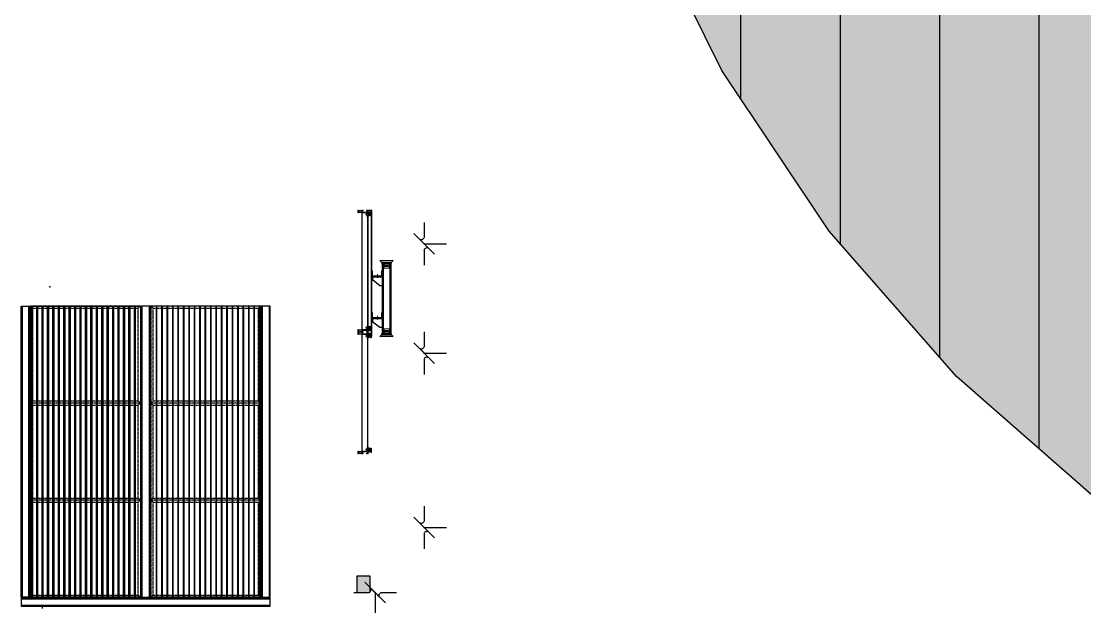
# Model space of a CAD drawing. Header units: millimetres. Extents: x -4391136 to -1798569, y -886572 to -291056.
# Drawn here: x -2214847 to -2202110, y -372197 to -365179 of the extents above; entities that cross this region are included whole.
import ezdxf

# ---------------------------------------------------------------- set-up
doc = ezdxf.new("R2010")
doc.units = ezdxf.units.MM
doc.set_wipeout_variables(frame=1)
for name, pattern in [('CENTER', [50.8, 31.75, -6.35, 6.35, -6.35]), ('TA_HL_001.00000', [6.5, 3.55, -2.95]), ('XKITLINE00', [0])]:
    doc.linetypes.add(name, pattern=pattern)
for name, color, linetype, plot in [('000 - 0_SYM_DWG_BREAKER_DEF_SUB', 7, 'Continuous', False), ('000 - STRUCTURE_STEEL_FRAMING_DEF_SUB', 7, 'Continuous', False), ('010 - ASPG_ACCESSORIES_DEF_SUB', 7, 'Continuous', False)]:
    doc.layers.add(name, color=color, linetype=linetype, plot=plot)
for name, color, linetype in [('000 - 0_SYM_DWG_BREAKER_MAIN_COLOR_1', 7, 'Continuous'), ('000 - 0_SYM_DWG_BREAKER_WIPEOUT_', 7, 'Continuous'), ('000 - CONCRETE_COL_CUT_COLOR_1', 7, 'Continuous'), ('000 - CONCRETE_COL_HATCH_', 7, 'Continuous'), ('000 - CONCRETE_COL_WIPEOUT_', 7, 'Continuous'), ('000 - CONCRETE_PLENUM-WALL_MAIN_COLOR_4', 7, 'Continuous'), ('000 - CONCRETE_PRECAST_CUT_COLOR_4', 7, 'Continuous'), ('000 - CONCRETE_PRECAST_HATCH_', 7, 'Continuous'), ('000 - STRUCTURE_STEEL_ACCESORIES_MAIN_COLOR_1', 7, 'Continuous'), ('000 - STRUCTURE_STEEL_FASTERN_MAIN_COLOR_2', 7, 'Continuous'), ('000 - STRUCTURE_STEEL_FRAMING_CUT_COLOR_4', 7, 'Continuous'), ('000 - STRUCTURE_STEEL_FRAMING_HATCH_', 7, 'Continuous'), ('000 - STRUCTURE_STEEL_FRAMING_MAIN_COLOR_1', 7, 'Continuous'), ('000 - STRUCTURE_STEEL_FRAMING_MAIN_COLOR_2', 7, 'Continuous'), ('000 - STRUCTURE_STEEL_FRAMING_SUB_COLOR_2', 7, 'Continuous'), ('000 - STRUCTURE_STEEL_FRAMING_WIPEOUT_', 7, 'Continuous'), ('010 - ASPG_ACCESSORIES_MAIN_COLOR_1', 7, 'Continuous'), ('010 - ASPG_ACCESSORIES_MAIN_COLOR_2', 7, 'Continuous'), ('010 - ASPG_ACCESSORIES_SUB_COLOR_3', 7, 'Continuous'), ('010 - ASPG_EXTR_MAIN_COLOR_2', 7, 'Continuous'), ('010 - ASPG_EXTR_WIPEOUT_', 7, 'Continuous'), ('010 - ASPG_FASTERN_MAIN_COLOR_1', 7, 'Continuous'), ('010 - ASPG_FASTERN_SUB_COLOR_2', 7, 'Continuous'), ('010 - ASPG_FASTERN_WIPEOUT_', 7, 'Continuous'), ('010 - ASPG_FRAMING_CUT_COLOR_4', 7, 'Continuous'), ('010 - ASPG_FRAMING_HATCH_', 7, 'Continuous'), ('010 - ASPG_FRAMING_MAIN_COLOR_1', 7, 'Continuous'), ('010 - ASPG_FRAMING_MAIN_COLOR_2', 7, 'Continuous'), ('010 - ASPG_FRAMING_SUB_COLOR_2', 7, 'Continuous'), ('010 - ASPG_FRAMING_WIPEOUT_', 7, 'Continuous'), ('Center Line', 7, 'CENTER'), ('HATCH', 7, 'Continuous')]:
    doc.layers.add(name, color=color, linetype=linetype)
doc.layers.add('Part', color=7, linetype='Continuous', lineweight=0)
doc.layers.add('SCREW', color=7, linetype='Continuous', lineweight=5)
pattern_1 = [(45, (2715.48714, 3084.9077), (-0.265165043, 0.265165043), []), (45, (2715.6639, 3084.9077), (-0.265165043, 0.265165043), [])]

# ---------------------------------------------------------------- blocks, each defined once
blk = doc.blocks.new('*A2430')
at = {"layer": 'Part', "color": 7, "linetype": 'XKITLINE00', "lineweight": 0}
for p, q in [((560.731873, 232.946249), (560.571873, 232.946249)), ((560.571873, 232.946249), (560.571873, 231.646249)), ((560.731873, 231.766249), (560.731873, 232.946249)), ((563.071873, 232.946249), (562.911873, 232.946249)), ((562.911873, 232.946249), (562.911873, 231.766249)), ((563.071873, 231.646249), (563.071873, 232.946249)), ((560.571873, 231.646249), (563.071873, 231.646249)), ((562.911873, 231.766249), (560.731873, 231.766249))]:
    blk.add_line(p, q, dxfattribs=at)
blk = doc.blocks.new('*A2431')
at = {"layer": 'Part', "color": 7, "linetype": 'XKITLINE00', "lineweight": 0}
for p, q in [((560.671873, 231.526249), (560.671873, 231.646249)), ((563.071873, 231.526249), (560.671873, 231.526249)), ((563.071873, 231.646249), (563.071873, 231.526249))]:
    blk.add_line(p, q, dxfattribs=at)
blk = doc.blocks.new('*U2432')
at = {"color": 7}
blk.add_wipeout([(-120, 100), (-120, 106), (-125, 106), (-125, 171), (-117, 171), (-117, 112), (-8, 112), (-8, 171), (0, 171), (0, 106), (0, 100), (0, 0), (-30, 0), (-120, 70)], dxfattribs=at)
at = {"layer": '000 - STRUCTURE_STEEL_FRAMING_HATCH_'}
h = blk.add_hatch(dxfattribs=at)
h.set_pattern_fill('ANSI32', scale=0.5)
h.paths.add_polyline_path([(-125, 171), (-125, 106), (0, 106), (0, 171), (-8, 171), (-8, 112), (-117, 112), (-117, 171)])
h = blk.add_hatch(dxfattribs=at)
h.set_pattern_fill('ANSI32', style=0)
h.set_pattern_definition(pattern_1)
h.paths.add_polyline_path([(-38, 106), (-38, 100), (-82, 100), (-82, 106)], flags=17)
h = blk.add_hatch(dxfattribs=at)
h.set_pattern_fill('ANSI32', style=0)
h.set_pattern_definition(pattern_1)
h.paths.add_polyline_path([(-53, 112), (-53, 106), (-67, 106), (-67, 112)], flags=17)
at = {"layer": '000 - STRUCTURE_STEEL_FRAMING_CUT_COLOR_4', "color": 7}
blk.add_lwpolyline([(-125, 171), (-125, 106), (0, 106), (0, 171), (-8, 171), (-8, 112), (-117, 112), (-117, 171), (-125, 171)], dxfattribs=at)
at = {"layer": '000 - STRUCTURE_STEEL_FRAMING_DEF_SUB', "color": 7, "linetype": 'XKITLINE00', "lineweight": 0}
blk.add_line((-60, 92), (-60, 135), dxfattribs=at)
blk.add_line((-60, 92), (-60, 135), dxfattribs=at)
at = {"layer": '000 - STRUCTURE_STEEL_FRAMING_HATCH_', "color": 7, "linetype": 'XKITLINE00', "lineweight": 0}
for p, q in [((-82, 100), (-82, 106)), ((-82, 100), (-82, 106)), ((-67, 106), (-67, 112)), ((-67, 106), (-67, 112)), ((-53, 106), (-53, 112)), ((-53, 106), (-53, 112)), ((-38, 100), (-38, 106)), ((-38, 100), (-38, 106))]:
    blk.add_line(p, q, dxfattribs=at)
at = {"layer": '000 - STRUCTURE_STEEL_FRAMING_MAIN_COLOR_2', "color": 7}
blk.add_lwpolyline([(-120, 106), (0, 106), (0, 100), (-120, 100)], close=True, dxfattribs=at)
blk.add_lwpolyline([(-120, 100), (-120, 70), (-30, 0), (0, 0), (0, 100), (-120, 100)], dxfattribs=at)
at = {"color": 7, "lineweight": 0, "xscale": 50, "yscale": 50, "zscale": 50}
blk.add_blockref('*A2430', (-28154, -11476), dxfattribs=at)
at = {"layer": '000 - STRUCTURE_STEEL_FRAMING_MAIN_COLOR_2', "color": 7, "xscale": 50, "yscale": 50, "zscale": 50}
blk.add_blockref('*A2431', (-28154, -11476), dxfattribs=at)
blk = doc.blocks.new('*U2434')
at = {"color": 7}
blk.add_wipeout([(60, 20), (60, 30), (-60, 30), (-60, 20), (-80, 0), (80, 0)], dxfattribs=at)
for points in [[(-225, 0), (-175, 0), (-175, 1510), (-225, 1510)], [(60, 890), (60, 880), (-60, 880), (-60, 890), (-80, 910), (80, 910)]]:
    blk.add_wipeout(points, dxfattribs=at).dxf.layer = '000 - STRUCTURE_STEEL_FRAMING_WIPEOUT_'
blk.add_wipeout([(60, 890), (60, 880), (-60, 880), (-60, 890), (-80, 910), (80, 910)], dxfattribs=at)
at = {"layer": '000 - STRUCTURE_STEEL_FASTERN_MAIN_COLOR_2', "color": 7, "lineweight": 0}
blk.add_lwpolyline([(60, 890), (60, 880), (-60, 880), (-60, 890), (-80, 910), (80, 910)], close=True, dxfattribs=at)
at = {"color": 7}
blk.add_wipeout([(-50, 40), (50, 40), (50, 870), (-50, 870)], dxfattribs=at)
at = {"layer": '000 - STRUCTURE_STEEL_ACCESORIES_MAIN_COLOR_1', "color": 7, "lineweight": 0}
for p, q in [((30, 875), (-30, 875)), ((30, 880), (30, 820)), ((30, 90), (-30, 90)), ((-30, 90), (-30, 30)), ((30, 35), (-30, 35)), ((30, 30), (30, 90))]:
    blk.add_line(p, q, dxfattribs=at)
blk.add_lwpolyline([(-15, 71), (-12, 72), (13, 72), (15, 71), (17, 70), (19, 68), (20, 65), (19, 62), (17, 60), (15, 59), (13, 58), (-12, 58), (-15, 59), (-17, 60), (-19, 62), (-19, 65), (-19, 68), (-17, 70), (-15, 71)], close=True, dxfattribs=at)
at = {"layer": '000 - STRUCTURE_STEEL_FASTERN_MAIN_COLOR_2', "color": 7}
for p, q in [((-60, 890), (60, 890)), ((-60, 20), (60, 20))]:
    blk.add_line(p, q, dxfattribs=at)
at = {"layer": '000 - STRUCTURE_STEEL_FASTERN_MAIN_COLOR_2', "color": 7, "lineweight": 0}
blk.add_lwpolyline([(60, 20), (60, 30), (-60, 30), (-60, 20), (-80, 0), (80, 0)], close=True, dxfattribs=at)
at = {"layer": '000 - STRUCTURE_STEEL_FRAMING_MAIN_COLOR_1', "color": 7}
for points in [[(-50, 870), (-42, 870), (-42, 40), (-50, 40)], [(42, 870), (50, 870), (50, 40), (42, 40)]]:
    blk.add_lwpolyline(points, close=True, dxfattribs=at)
at = {"layer": '000 - STRUCTURE_STEEL_FRAMING_SUB_COLOR_2', "color": 7}
blk.add_lwpolyline([(-42, 870), (42, 870), (42, 40), (-42, 40)], close=True, dxfattribs=at)
at = {"color": 7}
for p in [(-50, 611), (-50, 111)]:
    blk.add_blockref('*U2432', p, dxfattribs=at)
at = {"layer": '000 - STRUCTURE_STEEL_FRAMING_MAIN_COLOR_1', "color": 7}
for points in [[(-225, 0), (-180, 0), (-180, 1510), (-225, 1510)], [(-180, 0), (-175, 0), (-175, 1510), (-180, 1510)]]:
    blk.add_lwpolyline(points, close=True, dxfattribs=at)
at = {"color": 7}
blk.add_blockref('*U2432', (-50, 611), dxfattribs=at)
blk.add_blockref('*U2432', (-50, 611), dxfattribs=at)
at = {"layer": '000 - STRUCTURE_STEEL_ACCESORIES_MAIN_COLOR_1', "color": 7, "lineweight": 0}
for p, q in [((-30, 820), (-30, 880)), ((30, 820), (-30, 820))]:
    blk.add_line(p, q, dxfattribs=at)
blk.add_lwpolyline([(-15, 839), (-12, 838), (13, 838), (15, 839), (17, 840), (19, 842), (20, 845), (19, 848), (17, 850), (15, 851), (13, 852), (-12, 852), (-15, 851), (-17, 850), (-19, 848), (-19, 845), (-19, 842), (-17, 840), (-15, 839)], close=True, dxfattribs=at)
blk = doc.blocks.new('000_ASPG_TYP_FILES_20260218-010703_FRAME_EXTR_HONLIZONTAL')
at = {"layer": '010 - ASPG_FRAMING_HATCH_'}
h = blk.add_hatch(dxfattribs=at)
h.set_pattern_fill('ANSI32', scale=0.1)
edge = h.paths.add_edge_path()
edge.add_line((75, 2), (25, 2))
edge.add_line((25, 2), (25, 67))
edge.add_arc((25, 67), 0.3, 0, 90)
edge.add_line((25, 67), (0, 67))
edge.add_arc((0, 67), 0.3, 90, 180)
edge.add_line((0, 67), (0, 58))
edge.add_arc((0, 58), 0.3, 180, 270)
edge.add_line((0, 57), (2, 57))
edge.add_arc((2, 58), 0.3, 270, 360)
edge.add_line((2, 58), (2, 65))
edge.add_arc((2, 65), 0.3, 90, 180, ccw=False)
edge.add_line((2, 65), (23, 65))
edge.add_arc((23, 65), 0.3, 0, 90, ccw=False)
edge.add_line((23, 65), (23, 49))
edge.add_line((23, 49), (24, 48))
edge.add_line((24, 48), (23, 48))
edge.add_line((23, 48), (23, 22))
edge.add_line((23, 22), (24, 22))
edge.add_line((24, 22), (23, 21))
edge.add_line((23, 21), (23, 2))
edge.add_arc((23, 2), 0.3, -90, 0, ccw=False)
edge.add_line((23, 2), (2, 2))
edge.add_arc((2, 2), 0.3, 180, 270, ccw=False)
edge.add_line((2, 2), (2, 10))
edge.add_arc((2, 10), 0.3, 0, 90)
edge.add_line((2, 10), (0, 10))
edge.add_arc((0, 10), 0.3, 90, 180)
edge.add_line((0, 10), (0, 0))
edge.add_arc((0, 0), 0.3, 180, 270)
edge.add_line((0, 0), (75, 0))
at = {"layer": '010 - ASPG_ACCESSORIES_DEF_SUB', "color": 7}
for p in [(0, 67), (0, 57), (0, 10), (0, 10), (0, 0), (25, 67), (25, 67), (75, 2), (75, 0)]:
    blk.add_point(p, dxfattribs=at)
at = {"layer": '010 - ASPG_FRAMING_CUT_COLOR_4', "color": 7}
blk.add_line((75, 0), (75, 2), dxfattribs=at)
blk.add_lwpolyline([(75, 2), (25, 2), (25, 67, 0.414214), (25, 67), (0, 67, 0.414214), (0, 67), (0, 58, 0.414214), (0, 57), (2, 57, 0.414214), (2, 58), (2, 65, -0.414214), (2, 65), (23, 65, -0.414214), (23, 65), (23, 49), (24, 48), (23, 48), (23, 22), (24, 22), (23, 21), (23, 2, -0.414214), (23, 2), (2, 2, -0.414214), (2, 2), (2, 10, 0.414214), (2, 10), (0, 10, 0.414214), (0, 10), (0, 0, 0.414214), (0, 0), (75, 0)], format="xyb", dxfattribs=at)
for centre, start, end in [((0, 58), 180, 270), ((0, 10), 90, 180), ((0, 0), 180, 270), ((2, 65), 90, 180), ((2, 58), 270, 0), ((2, 10), 0, 90), ((2, 2), 180, 270), ((23, 2), 270, 0), ((75, 2), 0, 90), ((75, 0), 270, 0)]:
    blk.add_arc(centre, 0.3, start, end, dxfattribs=at)
blk = doc.blocks.new('PZG35-9D5')
at = {"layer": 'Center Line', "color": 7}
blk.add_line((0, 4), (0, -11), dxfattribs=at)
at = {"layer": 'SCREW', "color": 7}
for p, q in [((-1, 0), (-1, -1)), ((1, 0), (1, -1)), ((-2, -1), (-1, -2)), ((-2, -1), (-1, -1)), ((-2, -1), (2, -1)), ((-2, -3), (2, -2)), ((-2, -3), (-1, -2)), ((-2, -3), (-1, -3)), ((-2, -4), (-1, -4)), ((-2, -4), (-1, -4)), ((-2, -4), (-1, -4)), ((-1, -1), (1, -1)), ((-1, -2), (1, -1)), ((-1, -2), (-1, -2)), ((-1, -2), (1, -2)), ((-1, -3), (-1, -4)), ((-1, -3), (1, -3)), ((-1, -4), (-1, -8)), ((-1, -4), (-1, -4)), ((-1, -4), (-1, -4)), ((0, -10), (-1, -8)), ((0, -10), (1, -8)), ((1, -1), (1, -2)), ((2, -1), (1, -1)), ((2, -1), (1, -1)), ((2, -2), (1, -2)), ((2, -2), (1, -3)), ((1, -3), (1, -3)), ((1, -3), (1, -3)), ((2, -4), (1, -3)), ((1, -4), (1, -4)), ((1, -4), (2, -4)), ((1, -4), (1, -4)), ((1, -5), (1, -4)), ((2, -5), (1, -4)), ((2, -4), (1, -4)), ((1, -5), (1, -8)), ((1, -5), (2, -5)), ((1, -5), (1, -5)), ((2, -5), (1, -5))]:
    blk.add_line(p, q, dxfattribs=at)
blk.add_lwpolyline([(0, -10), (1, -5), (1, -4, 0.417657), (0, -3, 0.108102), (-1, -4), (-1, -5)], format="xyb", dxfattribs=at)
blk = doc.blocks.new('*U3396')
at = {"layer": 'SCREW', "color": 7}
blk.add_lwpolyline([(3, 2, 0.09906), (1, 3), (1, 2), (-1, 2), (-1, 3, 0.09906), (-3, 2, 0.266588), (-4, 1), (-4, 0, 0.414214), (-3, 0), (3, 0, 0.414214), (3, 0), (3, 1, 0.266588)], format="xyb", close=True, dxfattribs=at)
blk.add_blockref('PZG35-9D5', (0, 0), dxfattribs=at)
blk = doc.blocks.new('000_ASPG_TYP_FILES_BK_FOR_ASPG_LOUVERS_SIDE_VIEW')
at = {"color": 7}
blk.add_point((0, 0), dxfattribs=at)
at = {"layer": '010 - ASPG_ACCESSORIES_MAIN_COLOR_1', "color": 7}
blk.add_line((3, -13), (3, 12), dxfattribs=at)
for points in [[(43, -13), (1, -13), (1, 12), (43, 12)], [(53, 12), (43, 12), (43, -13), (53, -13)]]:
    blk.add_lwpolyline(points, close=True, dxfattribs=at)
at = {"layer": '010 - ASPG_ACCESSORIES_SUB_COLOR_3', "color": 7}
for p, q in [((43, -13), (43, 12)), ((44, -13), (44, 12)), ((44, -13), (44, 12)), ((45, -13), (45, 12)), ((46, -13), (46, 12)), ((47, -13), (47, 12)), ((48, -13), (48, 12)), ((49, -13), (49, 12)), ((51, -13), (51, 12)), ((51, -13), (51, 12)), ((52, -13), (52, 12)), ((52, -13), (52, 12))]:
    blk.add_line(p, q, dxfattribs=at)
at = {"layer": 'SCREW', "color": 7, "rotation": 270}
blk.add_blockref('*U3396', (3, 0), dxfattribs=at)
blk = doc.blocks.new('A$C57452C2B')
at = {"layer": '010 - ASPG_FASTERN_MAIN_COLOR_1', "color": 7}
for p, q in [((0.003, 0.001), (0.003, 0.004)), ((0.007, 0.031), (0.004, 0.021)), ((0.01, 0), (0.004, 0)), ((0.005, 0.001), (0.005, 0.004)), ((0.009, 0.001), (0.009, 0.004)), ((0.011, 0.001), (0.011, 0.004))]:
    blk.add_line(p, q, dxfattribs=at)
for points in [[(0.014, 0.005), (0.014, 0.006), (0, 0.006), (0, 0.005), (0.003, 0.004), (0.011, 0.004)], [(0.004, 0.021), (0.004, 0.028), (0.007, 0.031), (0.009, 0.028), (0.009, 0.021)]]:
    blk.add_lwpolyline(points, close=True, dxfattribs=at)
for centre, radius, start, end in [((0.004, 0.001), 0.00125, 216.8699, 323.1301), ((0.007, 0.004), 0.00425, 241.9275, 298.0725), ((0.01, 0.001), 0.00125, 216.8699, 323.1301)]:
    blk.add_arc(centre, radius, start, end, dxfattribs=at)
at = {"layer": '010 - ASPG_FASTERN_SUB_COLOR_2', "color": 7}
for p in [(0.009, 0.021), (0.004, 0.021)]:
    blk.add_line(p, (0.004, 0.02), dxfattribs=at)
for points in [[(0.004, 0.017, 0.666667), (0.004, 0.018), (0.009, 0.02, 0.666667), (0.009, 0.018)], [(0.004, 0.015, 0.666667), (0.004, 0.017), (0.009, 0.018, 0.666667), (0.009, 0.017)], [(0.004, 0.014, 0.666667), (0.004, 0.015), (0.009, 0.017, 0.666667), (0.009, 0.015)], [(0.004, 0.012, 0.666667), (0.004, 0.014), (0.009, 0.015, 0.666667), (0.009, 0.014)], [(0.004, 0.011, 0.666667), (0.004, 0.012), (0.009, 0.014, 0.666667), (0.009, 0.012)], [(0.004, 0.009, 0.666667), (0.004, 0.011), (0.009, 0.012, 0.666667), (0.009, 0.011)], [(0.004, 0.008, 0.666667), (0.004, 0.009), (0.009, 0.011, 0.666667), (0.009, 0.009)], [(0.004, 0.006, 0.666667), (0.004, 0.008), (0.009, 0.009, 0.666667), (0.009, 0.008)], [(0.005, 0.006, 0.091189), (0.004, 0.006), (0.009, 0.008, 0.666667), (0.009, 0.006)]]:
    blk.add_lwpolyline(points, format="xyb", dxfattribs=at)
for centre, start, end in [((0.004, 0.019), 292.6199, 67.3801), ((0.01, 0.02), 112.6199, 247.3801)]:
    blk.add_arc(centre, 0.000812, start, end, dxfattribs=at)
blk = doc.blocks.new('A$C6d2a724f')
at = {"color": 7}
blk.add_wipeout([(-4, 6), (4, 6), (7, 0), (4, -6), (-4, -6), (-7, 0)], dxfattribs=at).dxf.layer = '010 - ASPG_FASTERN_MAIN_COLOR_1'
at = {"layer": '010 - ASPG_FASTERN_MAIN_COLOR_1', "color": 7}
blk.add_lwpolyline([(-4, 6), (4, 6), (7, 0), (4, -6), (-4, -6), (-7, 0)], close=True, dxfattribs=at)
at = {"layer": '010 - ASPG_FASTERN_SUB_COLOR_2', "color": 7}
for radius in [6.33, 3.96]:
    blk.add_circle((0, 0), radius, dxfattribs=at)
blk = doc.blocks.new('A$Cb3d6a647')
at = {"color": 7}
blk.add_wipeout([(0, -50), (0, -50), (0, 0), (40, 0), (40, -40), (34, -40), (29, -35), (29, -25), (27, -22), (24, -20), (21, -22), (20, -25), (20, -50)], dxfattribs=at).dxf.layer = '010 - ASPG_FASTERN_WIPEOUT_'
at = {"layer": 'HATCH'}
h = blk.add_hatch(dxfattribs=at)
h.set_pattern_fill('DOTS', scale=0.5)
h.paths.add_polyline_path([(3, 0), (3, -8), (4, -8), (5, -11), (8, -11, -0.236068), (9, -12), (9, -19), (5, -19), (4, -22), (3, -22), (3, -28), (4, -28), (5, -31), (8, -31, -0.236068), (9, -32), (9, -39), (5, -39), (4, -42), (3, -42), (3, -50), (20, -50), (20, -25, -1), (29, -25), (29, -35), (34, -40), (40, -40), (40, 0)])
at = {"color": 7}
blk.add_point((40, -50), dxfattribs=at)
at = {"layer": '010 - ASPG_ACCESSORIES_MAIN_COLOR_1', "color": 7}
blk.add_lwpolyline([(0, 0), (3, 0), (3, -50), (0, -50)], close=True, dxfattribs=at)
at = {"layer": '010 - ASPG_ACCESSORIES_MAIN_COLOR_2', "color": 7}
blk.add_lwpolyline([(0, 0), (40, 0), (40, -40), (34, -40), (29, -35), (29, -25, 1), (20, -25), (20, -50), (0, -50)], format="xyb", close=True, dxfattribs=at)
at = {"color": 7, "extrusion": (0, 0, -1), "xscale": 1000, "yscale": 1000, "zscale": -1000, "rotation": 270}
for p in [(-9, -8), (-9, -28)]:
    blk.add_blockref('A$C57452C2B', p, dxfattribs=at)
at = {"color": 7}
blk.add_blockref('A$C6d2a724f', (24, -25), dxfattribs=at)
blk = doc.blocks.new('*U2439')
at = {"color": 7}
blk.add_wipeout([(1432, 2), (25, 2), (25, 67), (1432, 67)], dxfattribs=at).dxf.layer = '010 - ASPG_FRAMING_WIPEOUT_'
at = {"layer": '010 - ASPG_FRAMING_SUB_COLOR_2', "color": 7}
blk.add_lwpolyline([(1432, 2), (25, 2), (25, 67), (1432, 67)], close=True, dxfattribs=at)
at = {"color": 7, "rotation": 90}
for p in [(12, 67), (1444, 67)]:
    blk.add_blockref('000_ASPG_TYP_FILES_BK_FOR_ASPG_LOUVERS_SIDE_VIEW', p, dxfattribs=at)
at = {"color": 7}
blk.add_blockref('000_ASPG_TYP_FILES_20260218-010703_FRAME_EXTR_HONLIZONTAL', (0, 0), dxfattribs=at)
at = {"color": 7, "xscale": -1}
blk.add_blockref('000_ASPG_TYP_FILES_20260218-010703_FRAME_EXTR_HONLIZONTAL', (1457, 0), dxfattribs=at)
at = {"color": 7, "rotation": 270}
for p in [(65, 0), (1442, 0)]:
    blk.add_blockref('A$Cb3d6a647', p, dxfattribs=at)
blk = doc.blocks.new('*U2440')
at = {"color": 7}
blk.add_wipeout([(1432, 2), (25, 2), (25, 67), (1432, 67)], dxfattribs=at).dxf.layer = '010 - ASPG_FRAMING_WIPEOUT_'
at = {"layer": '010 - ASPG_FRAMING_SUB_COLOR_2', "color": 7}
blk.add_lwpolyline([(1432, 2), (25, 2), (25, 67), (1432, 67)], close=True, dxfattribs=at)
at = {"color": 7, "rotation": 90}
for p in [(12, 67), (1444, 67)]:
    blk.add_blockref('000_ASPG_TYP_FILES_BK_FOR_ASPG_LOUVERS_SIDE_VIEW', p, dxfattribs=at)
at = {"color": 7}
blk.add_blockref('000_ASPG_TYP_FILES_20260218-010703_FRAME_EXTR_HONLIZONTAL', (0, 0), dxfattribs=at)
at = {"color": 7, "xscale": -1}
blk.add_blockref('000_ASPG_TYP_FILES_20260218-010703_FRAME_EXTR_HONLIZONTAL', (1457, 0), dxfattribs=at)
at = {"color": 7, "rotation": 270}
for p in [(65, 0), (1442, 0)]:
    blk.add_blockref('A$Cb3d6a647', p, dxfattribs=at)
blk = doc.blocks.new('*U2441')
at = {"layer": '000 - CONCRETE_COL_HATCH_'}
h = blk.add_hatch(dxfattribs=at)
h.set_pattern_fill('AR-CONC', scale=0.04)
h.set_pattern_definition([(50, (300, -862322.9775), (7.28738676, -0.63756342), [0.762, -8.382]), (355, (300, -862322.9775), (-1.40973686, 7.64227381), [0.6096, -6.705623367]), (100.4514447, (300.607, -862323.0306), (5.877649884, 7.004710076), [0.64760035, -7.123609784]), (46.1842, (300, -862320.9455), (10.84316164, -1.68169312), [1.143, -12.573]), (96.6355576, (300.904, -862321.086), (9.49616536, 9.89704498), [0.97140093, -10.68542433]), (351.1841512, (300, -862320.945), (9.49616536, 9.89704498), [0.91439868, -10.05838928]), (21, (301.016, -862321.4535), (6.06457565, -4.090607927), [0.762, -8.382]), (326, (301.016, -862321.4535), (2.472081134, 7.367518645), [0.6096, -6.7056]), (71.451445, (301.5214, -862321.7944), (8.53665677, 3.276910755), [0.64760035, -7.123597504]), (37.5, (300, -862322.9775), (0.12354413, 3.382201555), [0, -6.62432, 0, -6.8072, 0, -6.731]), (7.5, (300, -862322.9775), (2.6727865, 4.007222993), [0, -3.88112, 0, -6.47192, 0, -2.5654]), (327.5, (297.7343, -862322.9775), (5.423623807, -0.22914976), [0, -2.54, 0, -7.9248, 0, -10.5156]), (317.5, (296.7183, -862322.9775), (5.925167255, 1.017059641), [0, -3.302, 0, -5.26288, 0, -7.4676])])
h.paths.add_polyline_path([(0, 0), (150, 0), (150, -274), (0, -274)])
at = {"layer": '000 - CONCRETE_COL_CUT_COLOR_1', "color": 7, "lineweight": -2}
blk.add_lwpolyline([(0, 0), (150, 0), (150, -274), (0, -274), (0, -274), (0, -274), (0, -274), (0, -274), (0, -274), (0, -274), (0, -274), (0, -274), (0, -274), (0, -274), (0, -274), (0, -274), (0, -274), (0, -274), (0, -274), (0, -274), (0, -274), (0, -274), (0, -274), (0, -274), (0, -274), (0, -274), (0, -274), (0, -274), (0, -274), (0, -274), (0, -274), (0, -274), (0, -274), (0, -274), (0, -274), (0, -274), (0, -274), (0, -274), (0, -274), (0, -274), (0, -274), (0, -274), (0, -274), (0, -274), (0, -274), (0, -274), (0, -274), (0, -274)], close=True, dxfattribs=at)
blk = doc.blocks.new('*U2438')
at = {"color": 7}
blk.add_wipeout([(13.35, -12.8), (0, -12.8), (0, -3.75), (-0.11, -3.43), (-0.29, -3.15), (-0.51, -2.9), (-0.78, -2.69), (-1.09, -2.54), (-1.41, -2.45), (-1.75, -2.42), (-2.08, -2.46), (-2.4, -2.56), (-2.7, -2.71), (0, 0), (2.69, 2.69), (2.39, 2.54), (2.07, 2.45), (1.73, 2.42), (1.4, 2.46), (1.08, 2.55), (0.78, 2.7), (0.52, 2.9), (0.29, 3.15), (0.12, 3.44), (0, 3.75), (0, 12.8), (13.35, 12.8), (13.36, 3.75), (13.47, 3.44), (13.65, 3.15), (13.87, 2.9), (14.13, 2.7), (14.43, 2.55), (14.75, 2.46), (15.08, 2.42), (15.42, 2.45), (15.74, 2.54), (16.04, 2.69), (13.35, 0), (10.65, -2.71), (10.95, -2.56), (11.27, -2.46), (11.6, -2.42), (11.94, -2.45), (12.27, -2.54), (12.57, -2.69), (12.84, -2.9), (13.06, -3.15), (13.24, -3.43), (13.36, -3.75)], dxfattribs=at).dxf.layer = '000 - 0_SYM_DWG_BREAKER_WIPEOUT_'
at = {"layer": '000 - 0_SYM_DWG_BREAKER_DEF_SUB', "color": 7}
blk.add_line((0, 0), (13.35, 0), dxfattribs=at)
at = {"layer": '000 - 0_SYM_DWG_BREAKER_MAIN_COLOR_1', "color": 7, "linetype": 'ByBlock', "lineweight": -2}
blk.add_line((-6.18, -6.2), (6.18, 6.2), dxfattribs=at)
blk.add_lwpolyline([(0, -12.8), (0, -3.75), (-0.11, -3.43), (-0.29, -3.15), (-0.51, -2.9), (-0.78, -2.69), (-1.09, -2.54), (-1.41, -2.45), (-1.75, -2.42), (-2.08, -2.46), (-2.4, -2.56), (-2.7, -2.71), (0, 0), (2.69, 2.69), (2.39, 2.54), (2.07, 2.45), (1.73, 2.42), (1.4, 2.46), (1.08, 2.55), (0.78, 2.7), (0.52, 2.9), (0.29, 3.15), (0.12, 3.44), (0, 3.75), (0, 12.8)], dxfattribs=at)
blk.add_point((0, 0), dxfattribs=at)
blk = doc.blocks.new('*U2030')
at = {"color": 7}
blk.add_wipeout([(0, -40), (2980, -40), (2980, 40), (0, 40)], dxfattribs=at).dxf.layer = '010 - ASPG_FRAMING_WIPEOUT_'
at = {"layer": '010 - ASPG_FRAMING_MAIN_COLOR_2', "color": 7}
blk.add_lwpolyline([(0, -40), (2980, -40), (2980, 40), (0, 40)], close=True, dxfattribs=at)
at = {"color": 7}
for points in [[(0, 40), (2980, 40), (2980, 50), (0, 50)], [(0, -50), (2980, -50), (2980, -40), (0, -40)]]:
    blk.add_wipeout(points, dxfattribs=at).dxf.layer = '010 - ASPG_FRAMING_WIPEOUT_'
at = {"layer": '010 - ASPG_FRAMING_MAIN_COLOR_1', "color": 7}
for points in [[(0, 40), (2980, 40), (2980, 50), (0, 50)], [(0, -50), (2980, -50), (2980, -40), (0, -40)]]:
    blk.add_lwpolyline(points, close=True, dxfattribs=at)
blk = doc.blocks.new('*U2033')
at = {"color": 7}
blk.add_wipeout([(50, 0), (1390, 0), (1390, 3490), (50, 3490)], dxfattribs=at).dxf.layer = '010 - ASPG_EXTR_WIPEOUT_'
at = {"layer": '010 - ASPG_EXTR_MAIN_COLOR_2', "color": 7}
for points in [[(125, 0), (135, 0), (135, 3490), (125, 3490)], [(190, 0), (200, 0), (200, 3490), (190, 3490)], [(255, 0), (265, 0), (265, 3490), (255, 3490)], [(320, 0), (330, 0), (330, 3490), (320, 3490)], [(385, 0), (395, 0), (395, 3490), (385, 3490)], [(450, 0), (460, 0), (460, 3490), (450, 3490)], [(515, 0), (525, 0), (525, 3490), (515, 3490)], [(580, 0), (590, 0), (590, 3490), (580, 3490)], [(645, 0), (655, 0), (655, 3490), (645, 3490)], [(710, 0), (720, 0), (720, 3490), (710, 3490)], [(775, 0), (785, 0), (785, 3490), (775, 3490)], [(840, 0), (850, 0), (850, 3490), (840, 3490)], [(905, 0), (915, 0), (915, 3490), (905, 3490)], [(970, 0), (980, 0), (980, 3490), (970, 3490)], [(1035, 0), (1045, 0), (1045, 3490), (1035, 3490)], [(1100, 0), (1110, 0), (1110, 3490), (1100, 3490)], [(1165, 0), (1175, 0), (1175, 3490), (1165, 3490)], [(1230, 0), (1240, 0), (1240, 3490), (1230, 3490)], [(1295, 0), (1305, 0), (1305, 3490), (1295, 3490)]]:
    blk.add_lwpolyline(points, close=True, dxfattribs=at)
at = {"layer": '010 - ASPG_FRAMING_SUB_COLOR_2', "color": 7}
blk.add_lwpolyline([(50, 0), (1390, 0), (1390, 3490), (50, 3490)], close=True, dxfattribs=at)
at = {"color": 7}
for points in [[(-50, 0), (50, 0), (50, 3490), (-50, 3490)], [(1390, 0), (1490, 0), (1490, 3490), (1390, 3490)]]:
    blk.add_wipeout(points, dxfattribs=at).dxf.layer = '010 - ASPG_EXTR_WIPEOUT_'
at = {"layer": '010 - ASPG_EXTR_MAIN_COLOR_2', "color": 7}
blk.add_lwpolyline([(1360, 0), (1370, 0), (1370, 3490), (1360, 3490)], close=True, dxfattribs=at)
at = {"layer": '010 - ASPG_FRAMING_MAIN_COLOR_1', "color": 7}
for points in [[(-50, 0), (-40, 0), (-40, 3490), (-50, 3490)], [(40, 0), (50, 0), (50, 3490), (40, 3490)], [(1390, 0), (1400, 0), (1400, 3490), (1390, 3490)], [(1480, 0), (1490, 0), (1490, 3490), (1480, 3490)]]:
    blk.add_lwpolyline(points, close=True, dxfattribs=at)
at = {"layer": '010 - ASPG_FRAMING_SUB_COLOR_2', "color": 7}
for points in [[(-50, 0), (50, 0), (50, 3490), (-50, 3490)], [(1390, 0), (1490, 0), (1490, 3490), (1390, 3490)]]:
    blk.add_lwpolyline(points, close=True, dxfattribs=at)
blk = doc.blocks.new('*U2034')
at = {"color": 7}
blk.add_wipeout([(50, 0), (1390, 0), (1390, 3490), (50, 3490)], dxfattribs=at).dxf.layer = '010 - ASPG_EXTR_WIPEOUT_'
at = {"layer": '010 - ASPG_EXTR_MAIN_COLOR_2', "color": 7}
for points in [[(125, 0), (135, 0), (135, 3490), (125, 3490)], [(190, 0), (200, 0), (200, 3490), (190, 3490)], [(255, 0), (265, 0), (265, 3490), (255, 3490)], [(320, 0), (330, 0), (330, 3490), (320, 3490)], [(385, 0), (395, 0), (395, 3490), (385, 3490)], [(450, 0), (460, 0), (460, 3490), (450, 3490)], [(515, 0), (525, 0), (525, 3490), (515, 3490)], [(580, 0), (590, 0), (590, 3490), (580, 3490)], [(645, 0), (655, 0), (655, 3490), (645, 3490)], [(710, 0), (720, 0), (720, 3490), (710, 3490)], [(775, 0), (785, 0), (785, 3490), (775, 3490)], [(840, 0), (850, 0), (850, 3490), (840, 3490)], [(905, 0), (915, 0), (915, 3490), (905, 3490)], [(970, 0), (980, 0), (980, 3490), (970, 3490)], [(1035, 0), (1045, 0), (1045, 3490), (1035, 3490)], [(1100, 0), (1110, 0), (1110, 3490), (1100, 3490)], [(1165, 0), (1175, 0), (1175, 3490), (1165, 3490)], [(1230, 0), (1240, 0), (1240, 3490), (1230, 3490)], [(1295, 0), (1305, 0), (1305, 3490), (1295, 3490)]]:
    blk.add_lwpolyline(points, close=True, dxfattribs=at)
at = {"layer": '010 - ASPG_FRAMING_SUB_COLOR_2', "color": 7}
blk.add_lwpolyline([(50, 0), (1390, 0), (1390, 3490), (50, 3490)], close=True, dxfattribs=at)
at = {"color": 7}
for points in [[(-50, 0), (50, 0), (50, 3490), (-50, 3490)], [(1390, 0), (1490, 0), (1490, 3490), (1390, 3490)]]:
    blk.add_wipeout(points, dxfattribs=at).dxf.layer = '010 - ASPG_EXTR_WIPEOUT_'
at = {"layer": '010 - ASPG_EXTR_MAIN_COLOR_2', "color": 7}
blk.add_lwpolyline([(1360, 0), (1370, 0), (1370, 3490), (1360, 3490)], close=True, dxfattribs=at)
at = {"layer": '010 - ASPG_FRAMING_MAIN_COLOR_1', "color": 7}
for points in [[(-50, 0), (-40, 0), (-40, 3490), (-50, 3490)], [(40, 0), (50, 0), (50, 3490), (40, 3490)], [(1390, 0), (1400, 0), (1400, 3490), (1390, 3490)], [(1480, 0), (1490, 0), (1490, 3490), (1480, 3490)]]:
    blk.add_lwpolyline(points, close=True, dxfattribs=at)
at = {"layer": '010 - ASPG_FRAMING_SUB_COLOR_2', "color": 7}
for points in [[(-50, 0), (50, 0), (50, 3490), (-50, 3490)], [(1390, 0), (1490, 0), (1490, 3490), (1390, 3490)]]:
    blk.add_lwpolyline(points, close=True, dxfattribs=at)
blk = doc.blocks.new('*U2389')
at = {"layer": '010 - ASPG_FRAMING_MAIN_COLOR_1', "color": 7, "linetype": 'ByBlock'}
for points in [[(0, 0), (0, 1320), (25, 1290), (25, 30), (0, 0)], [(1163, 1320), (0, 1320), (25, 1290), (1138, 1290)], [(1163, 0), (1163, 1320), (1138, 1290), (1138, 30), (1163, 0)], [(25, 30), (1138, 30), (1163, 0), (0, 0), (25, 30)]]:
    blk.add_lwpolyline(points, close=True, dxfattribs=at)
blk = doc.blocks.new('*U3391')
at = {"color": 7}
blk.add_wipeout([(17702, 17702), (17551, 20013), (17099, 22284), (16355, 24477), (15331, 26553), (14044, 28479), (12517, 30220), (10776, 31746), (8851, 33033), (6774, 34057), (4582, 34801), (2311, 35253), (0, 35404), (-2311, 35253), (-4582, 34801), (-6774, 34057), (-8851, 33033), (-10776, 31746), (-12517, 30220), (-14044, 28479), (-15331, 26553), (-16355, 24477), (-17099, 22284), (-17551, 20013), (-17702, 17702), (-17551, 15392), (-17099, 13121), (-16355, 10928), (-15331, 8851), (-14044, 6926), (-12517, 5185), (-10776, 3658), (-8851, 2372), (-6774, 1348), (-4582, 603), (-2311, 151), (0, 0), (2311, 151), (4582, 603), (6774, 1348), (8851, 2372), (10776, 3658), (12517, 5185), (14044, 6926), (15331, 8851), (16355, 10928), (17099, 13121), (17551, 15392)], dxfattribs=at).dxf.layer = '000 - CONCRETE_COL_WIPEOUT_'
at = {"layer": '000 - CONCRETE_PRECAST_HATCH_'}
h = blk.add_hatch(dxfattribs=at)
h.set_pattern_fill('AR-CONC', scale=0.04)
h.paths.add_polyline_path([(0, 0), (-2311, 151), (-4582, 603), (-6774, 1348), (-8851, 2372), (-10776, 3658), (-12517, 5185), (-14044, 6926), (-15331, 8851), (-16355, 10928), (-17099, 13121), (-17551, 15392), (-17702, 17702), (-17551, 20013), (-17099, 22284), (-16355, 24477), (-15331, 26553), (-14044, 28479), (-12517, 30220), (-10776, 31746), (-8851, 33033), (-6774, 34057), (-4582, 34801), (-2311, 35253), (0, 35404), (2311, 35253), (4582, 34801), (6774, 34057), (8851, 33033), (10776, 31746), (12517, 30220), (14044, 28479), (15331, 26553), (16355, 24477), (17099, 22284), (17551, 20013), (17702, 17702), (17551, 15392), (17099, 13121), (16355, 10928), (15331, 8851), (14044, 6926), (12517, 5185), (10776, 3658), (8851, 2372), (6774, 1348), (4582, 603), (2311, 151)])
h = blk.add_hatch(dxfattribs=at)
h.set_pattern_fill('ANSI31', scale=0.5, angle=135)
h.set_pattern_definition([(180, (0, 0), (-8e-14, -1190.625), [])])
h.paths.add_polyline_path([(0, 0), (-2311, 151), (-4582, 603), (-6774, 1348), (-8851, 2372), (-10776, 3658), (-12517, 5185), (-14044, 6926), (-15331, 8851), (-16355, 10928), (-17099, 13121), (-17551, 15392), (-17702, 17702), (-17551, 20013), (-17099, 22284), (-16355, 24477), (-15331, 26553), (-14044, 28479), (-12517, 30220), (-10776, 31746), (-8851, 33033), (-6774, 34057), (-4582, 34801), (-2311, 35253), (0, 35404), (2311, 35253), (4582, 34801), (6774, 34057), (8851, 33033), (10776, 31746), (12517, 30220), (14044, 28479), (15331, 26553), (16355, 24477), (17099, 22284), (17551, 20013), (17702, 17702), (17551, 15392), (17099, 13121), (16355, 10928), (15331, 8851), (14044, 6926), (12517, 5185), (10776, 3658), (8851, 2372), (6774, 1348), (4582, 603), (2311, 151)])
at = {"layer": '000 - CONCRETE_PLENUM-WALL_MAIN_COLOR_4', "color": 7, "lineweight": -2}
blk.add_lwpolyline([(-17099, 13121), (-17551, 15392), (-17702, 17702), (-17551, 20013), (-17099, 22284), (-16355, 24477), (-15331, 26553), (-14044, 28479), (-12517, 30220), (-10776, 31746), (-8851, 33033), (-6774, 34057)], dxfattribs=at)

msp = doc.modelspace()

# ---------------------------------------------------------------- linework, layer by layer
at = {"color": 7}
msp.add_line((-2214592.3, -372217.3), (-2214592.3, -372067.3), dxfattribs=at)
msp.add_point((-2214506.3, -368362.3), dxfattribs=at)

# ---------------------------------------------------------------- block references
at = {"color": 7, "rotation": 90.00000000000001}
msp.add_blockref('*U3391', (-2173424.2, -356918.8), dxfattribs=at)
at = {"color": 7}
msp.add_blockref('*U2434', (-2210472.4, -368957.1), dxfattribs=at)
at = {"color": 7, "xscale": -20, "yscale": 20, "zscale": 20, "rotation": 180}
for p in [(-2210022.4, -367847.1), (-2210022.4, -369157.1), (-2210022.4, -371247.1)]:
    msp.add_blockref('*U2438', p, dxfattribs=at)
at = {"layer": '000 - CONCRETE_PRECAST_CUT_COLOR_4', "color": 7}
msp.add_blockref('*U2441', (-2210822.4, -371827.1), dxfattribs=at)

# ---------------------------------------------------------------- next in the draw order: block references
at = {"color": 7, "linetype": 'TA_HL_001.00000', "rotation": 90}
msp.add_blockref('*U2439', (-2210697.4, -370360.4), dxfattribs=at)
at = {"color": 7, "xscale": 20, "yscale": 20, "zscale": 20, "rotation": 270}
msp.add_blockref('*U2438', (-2210609.9, -372027.1), dxfattribs=at)
at = {"color": 7, "rotation": 180}
msp.add_blockref('*U2030', (-2211867.3, -372142.3), dxfattribs=at)

# ---------------------------------------------------------------- next in the draw order: block references
at = {"color": 7, "linetype": 'TA_HL_001.00000', "rotation": 90}
msp.add_blockref('*U2440', (-2210697.4, -368903.8), dxfattribs=at)
at = {"color": 7, "xscale": -1}
msp.add_blockref('*U2033', (-2213357.3, -372082.3), dxfattribs=at)

# ---------------------------------------------------------------- next in the draw order: block references
at = {"color": 7}
msp.add_blockref('*U2034', (-2213357.3, -372082.3), dxfattribs=at)

# ---------------------------------------------------------------- next in the draw order: block references
at = {"color": 7, "linetype": 'TA_HL_001.00000', "rotation": 90}
for p in [(-2213417.3, -369755.7), (-2211977.3, -369755.7), (-2213417.3, -370919), (-2211977.3, -370919), (-2213417.3, -372082.3), (-2211977.3, -372082.3)]:
    msp.add_blockref('*U2389', p, dxfattribs=at)

doc.saveas('drawing.dxf')
